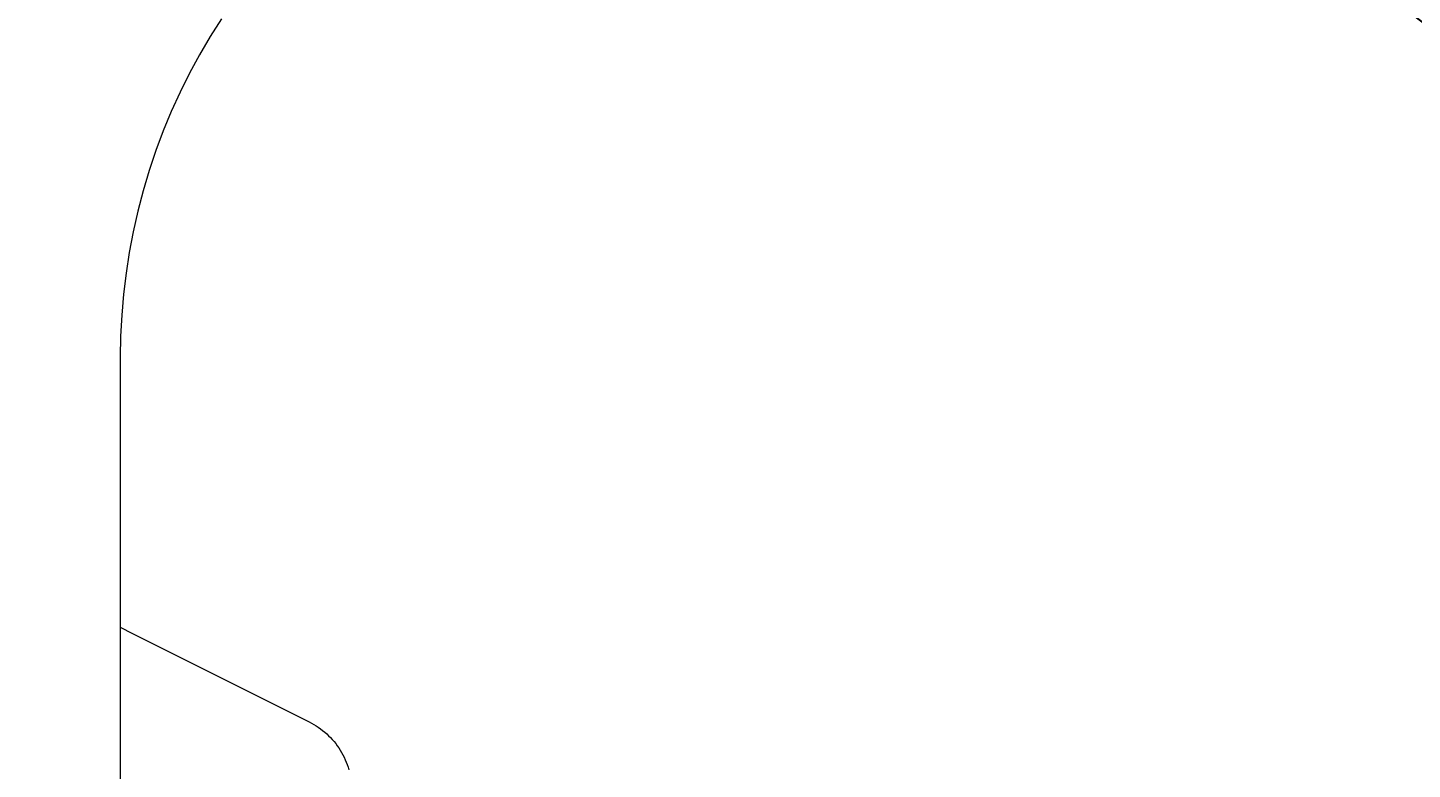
# Model space of a CAD drawing. Header units: millimetres. Extents: x 8434 to 10928, y 788 to 2545.
# Drawn here: x 9215.6 to 9395, y 1046.9 to 1143 of the extents above; entities that cross this region are included whole.
import ezdxf

# ---------------------------------------------------------------- set-up
doc = ezdxf.new("R2010")
doc.units = ezdxf.units.MM
doc.layers.add('ZANO_R', color=7, linetype='Continuous', lineweight=0)
doc.layers.add('ZANO_W', color=1, linetype='Continuous', lineweight=0)
doc.styles.get("Standard").update_dxf_attribs({"font": 'ARIALUNI.TTF'})
doc.dimstyles.new('pl i ang', dxfattribs={"dimtxt": 50, "dimasz": 50, "dimexe": 1.25, "dimexo": 0.625, "dimgap": 10, "dimtad": 1, "dimtoh": 1, "dimtxsty": 'Standard', "dimcen": 2.5, "dimclrd": 1, "dimclre": 1, "dimclrt": 1, "dimadec": 0, "dimazin": 0, "dimtfac": 1, "dimtmove": 0, "dimatfit": 3, "dimfxl": 1, "dimarcsym": 1})

# ---------------------------------------------------------------- blocks, each defined once
blk = doc.blocks.new('*D419')
at = {"layer": 'ZANO_W', "color": 1, "lineweight": -2}
for p, q in [((9357.57, 1165.28), (9136.62, 1165.28)), ((9146.62, 1060.28), (9146.62, 1145.28)), ((9232.57, 1040.28), (9136.62, 1040.28))]:
    blk.add_line(p, q, dxfattribs=at)
at = {"layer": 'ZANO_W', "color": 1}
for points in [[(9149.96, 1145.28), (9143.29, 1145.28), (9146.62, 1165.28)], [(9143.29, 1060.28), (9149.96, 1060.28), (9146.62, 1040.28)]]:
    blk.add_solid(points, dxfattribs=at)
at = {"layer": 'ZANO_W', "color": 1, "insert": (9126.4, 1102.78), "char_height": 20, "attachment_point": 5, "rotation": 90}
blk.add_mtext('125', dxfattribs=at)
blk = doc.blocks.new('*D421')
at = {"layer": 'ZANO_W', "color": 1, "lineweight": -2}
for p, q in [((9347.59, 1180.31), (9331.61, 1192.33)), ((9363.57, 1168.29), (9371.57, 1162.27)), ((9387.55, 1150.25), (9468.48, 1089.37))]:
    blk.add_line(p, q, dxfattribs=at)
at = {"layer": 'ZANO_W', "color": 1}
for points in [[(9345.59, 1177.64), (9349.6, 1182.97), (9363.57, 1168.29)], [(9389.55, 1152.91), (9385.54, 1147.59), (9371.57, 1162.27)]]:
    blk.add_solid(points, dxfattribs=at)
at = {"layer": 'ZANO_W', "color": 1, "insert": (9452.4, 1126.95), "char_height": 20, "attachment_point": 5, "rotation": 323.0474}
blk.add_mtext('∅10', dxfattribs=at)

msp = doc.modelspace()

# ---------------------------------------------------------------- linework, layer by layer
at = {"layer": 'ZANO_R'}
for p, q in [((9240.68, 1144.16), (9239.22, 1141.85)), ((9239.22, 1141.85), (9237.84, 1139.49)), ((9237.84, 1139.49), (9236.54, 1137.09)), ((9236.54, 1137.09), (9235.32, 1134.64)), ((9235.32, 1134.64), (9234.19, 1132.15)), ((9234.19, 1132.15), (9233.15, 1129.63)), ((9233.15, 1129.63), (9232.19, 1127.07)), ((9232.19, 1127.07), (9231.32, 1124.48)), ((9231.32, 1124.48), (9230.54, 1121.86)), ((9230.54, 1121.86), (9229.84, 1119.22)), ((9229.84, 1119.22), (9229.24, 1116.56)), ((9229.24, 1116.56), (9228.73, 1113.87)), ((9228.73, 1113.87), (9228.32, 1111.17)), ((9228.32, 1111.17), (9227.99, 1108.46)), ((9227.99, 1108.46), (9227.76, 1105.74)), ((9227.76, 1105.74), (9227.62, 1103.01)), ((9227.62, 1103.01), (9227.57, 1100.28)), ((9227.57, 1100.28), (9227.57, 980.28)), ((9227.57, 1065.32), (9228.09, 1065.03)), ((9228.09, 1065.03), (9228.63, 1064.75)), ((9228.63, 1064.75), (9252.04, 1053.04)), ((9252.04, 1053.04), (9252.35, 1052.88)), ((9252.35, 1052.88), (9252.65, 1052.71)), ((9252.65, 1052.71), (9252.95, 1052.53)), ((9252.95, 1052.53), (9253.23, 1052.34)), ((9253.23, 1052.34), (9253.52, 1052.14)), ((9253.52, 1052.14), (9253.79, 1051.93)), ((9253.79, 1051.93), (9254.06, 1051.71)), ((9254.06, 1051.71), (9254.32, 1051.48)), ((9254.32, 1051.48), (9254.57, 1051.24)), ((9254.57, 1051.24), (9254.81, 1051)), ((9254.81, 1051), (9255.04, 1050.74)), ((9255.04, 1050.74), (9255.27, 1050.48)), ((9255.27, 1050.48), (9255.49, 1050.21)), ((9255.49, 1050.21), (9255.69, 1049.93)), ((9255.69, 1049.93), (9255.89, 1049.65)), ((9255.89, 1049.65), (9256.08, 1049.36)), ((9256.08, 1049.36), (9256.25, 1049.06)), ((9256.25, 1049.06), (9256.42, 1048.76)), ((9256.42, 1048.76), (9256.58, 1048.45)), ((9256.58, 1048.45), (9256.72, 1048.13)), ((9256.72, 1048.13), (9256.85, 1047.81)), ((9256.85, 1047.81), (9256.98, 1047.49)), ((9256.98, 1047.49), (9257.09, 1047.16)), ((9257.09, 1047.16), (9257.19, 1046.83))]:
    msp.add_line(p, q, dxfattribs=at)

# ---------------------------------------------------------------- dimensions: what is measured, and where the dimension line sits
at = {"layer": 'ZANO_W'}
dim = msp.add_diameter_dim_2p(p1=(9363.57, 1168.29), p2=(9371.57, 1162.27), dimstyle='pl i ang', override={"dimtxt": 20, "dimasz": 20, "dimexe": 10, "dimexo": 10, "dimtoh": 0, "dimdec": 0, "dimtdec": 0, "dimtmove": 1}, dxfattribs=at)
dim.commit()
dim.dimension.update_dxf_attribs({"geometry": '*D421', "text_midpoint": (9440.16, 1110.68), "dimtype": 163})
dim = msp.add_linear_dim(base=(9146.62, 1165.28), p1=(9242.57, 1040.28), p2=(9367.57, 1165.28), angle=90, dimstyle='pl i ang', override={"dimtxt": 20, "dimasz": 20, "dimexe": 10, "dimexo": 10, "dimtoh": 0, "dimdec": 0, "dimtdec": 0, "dimtmove": 1}, dxfattribs=at)
dim.commit()
dim.dimension.update_dxf_attribs({"geometry": '*D419', "text_midpoint": (9126.4, 1102.78)})

doc.saveas('drawing.dxf')
